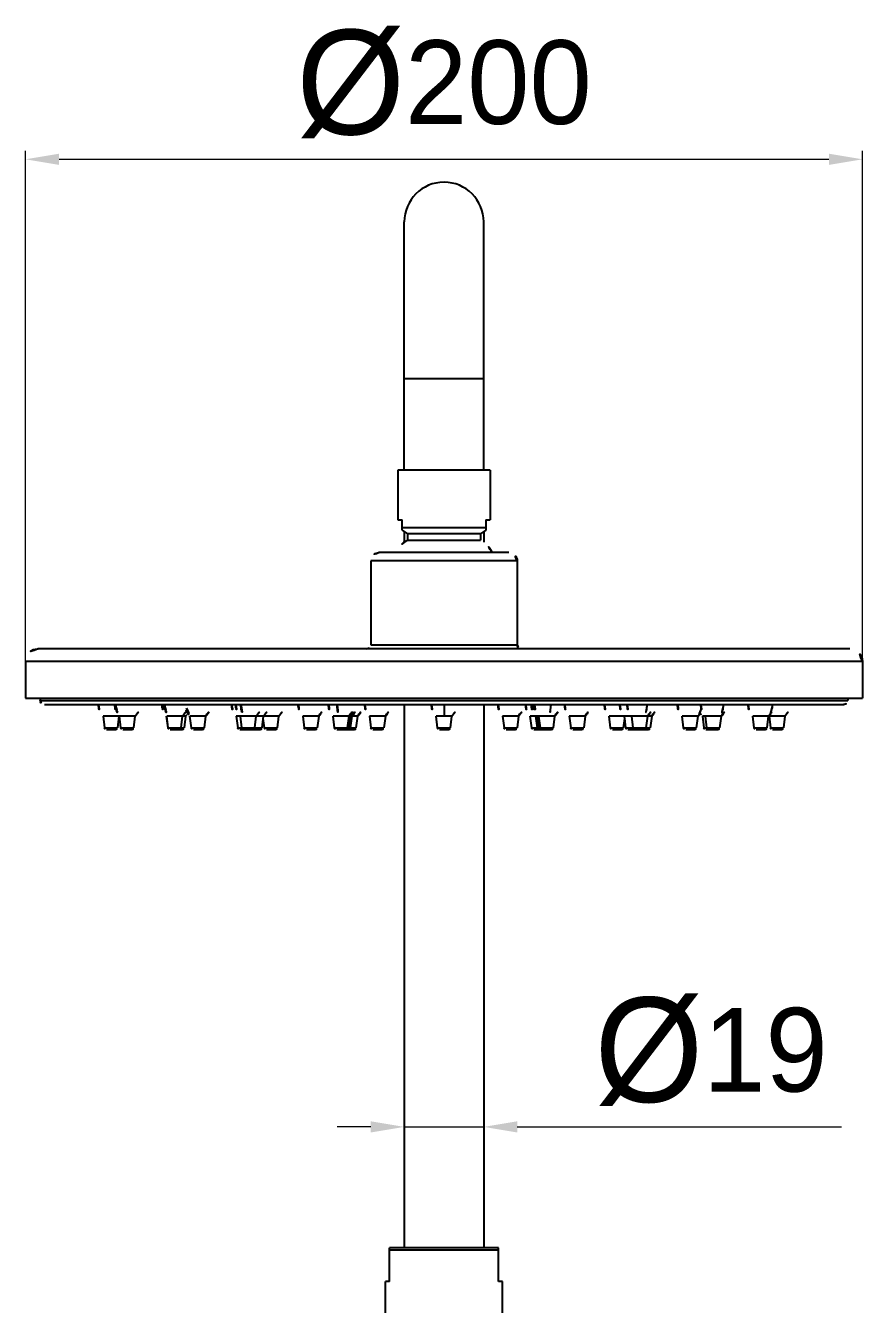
# Model space of a CAD drawing. Extents: x 16296684858 to 16296688009, y -37409618718 to -37409616409.
# Drawn here: x 16296685713.5 to 16296685913.5, y -37409617507.9 to -37409617202.4 of the extents above; entities that cross this region are included whole.
import ezdxf

# ---------------------------------------------------------------- set-up
doc = ezdxf.new("R2010")
doc.units = 0
doc.header["$LTSCALE"] = 10
doc.header["$MEASUREMENT"] = 0
doc.header["$PDMODE"] = 3
doc.header["$PDSIZE"] = -10
doc.layers.get('0').update_dxf_attribs({"linetype": 'CONTINUOUS'})
doc.layers.get('DEFPOINTS').update_dxf_attribs({"linetype": 'CONTINUOUS'})
doc.styles.add('Daelim Dimension', font='')
doc.styles.get('Daelim Dimension').set_extended_font_data('나눔고딕')
doc.dimstyles.new('DEFAULT', dxfattribs={"dimscale": 2, "dimtxt": 2, "dimasz": 2, "dimexe": 0, "dimexo": 2, "dimgap": 1, "dimtad": 1, "dimdec": 1, "dimzin": 9, "dimdsep": 46, "dimtxsty": 'Daelim Dimension', "dimcen": 0.5, "dimclrd": 252, "dimclre": 252, "dimclrt": 3, "dimadec": 1, "dimazin": 0, "dimtfac": 1, "dimtdec": 1, "dimtix": 1, "dimtmove": 0, "dimatfit": 3, "dimfxl": 1, "dimtolj": 1, "dimtzin": 1, "dimlwd": 9, "dimlwe": 9, "dimarcsym": 0})

# ---------------------------------------------------------------- blocks, each defined once
blk = doc.blocks.new('*D1')
at = {"color": 5, "lineweight": 9, "ltscale": 0.5, "transparency": 16777216}
for p, q in [((16296685713.53577, -37409617359.112556), (16296685713.53577, -37409617232.337471)), ((16296685913.535749, -37409617359.112556), (16296685913.535749, -37409617232.337471)), ((16296685721.53577, -37409617234.337471), (16296685905.535749, -37409617234.337471))]:
    blk.add_line(p, q, dxfattribs=at)
at = {"color": 5, "ltscale": 0.5, "transparency": 16777216}
for points in [[(16296685721.53577, -37409617233.004143), (16296685721.53577, -37409617235.670807), (16296685713.53577, -37409617234.337471)], [(16296685905.535749, -37409617233.004143), (16296685905.535749, -37409617235.670807), (16296685913.535749, -37409617234.337471)]]:
    blk.add_solid(points, dxfattribs=at)
at = {"layer": 'DEFPOINTS', "color": 0, "ltscale": 0.5, "transparency": 16777216}
for p in [(16296685913.535749, -37409617234.337471), (16296685713.53577, -37409617363.112556), (16296685913.535749, -37409617363.112556)]:
    blk.add_point(p, dxfattribs=at)
at = {"color": 7, "ltscale": 0.5, "transparency": 16777216, "insert": (16296685813.535761, -37409617216.368233), "char_height": 20, "attachment_point": 5, "style": 'Daelim Dimension'}
blk.add_mtext('\\A1;{\\H1.25x;\\C256;Ø}200', dxfattribs=at)
blk = doc.blocks.new('*D7')
at = {"color": 5, "lineweight": 9, "ltscale": 0.5, "transparency": 16777216}
for p, q in [((16296685804.0359, -37409617461.529541), (16296685804.0359, -37409617463.529541)), ((16296685823.0359, -37409617461.529541), (16296685823.0359, -37409617463.529541)), ((16296685796.0359, -37409617465.529541), (16296685788.0359, -37409617465.529541)), ((16296685804.0359, -37409617465.529541), (16296685823.0359, -37409617465.529541)), ((16296685831.0359, -37409617465.529541), (16296685908.548531, -37409617465.529541))]:
    blk.add_line(p, q, dxfattribs=at)
at = {"color": 5, "ltscale": 0.5, "transparency": 16777216}
for points in [[(16296685796.0359, -37409617464.196213), (16296685796.0359, -37409617466.862877), (16296685804.0359, -37409617465.529541)], [(16296685831.0359, -37409617464.196213), (16296685831.0359, -37409617466.862877), (16296685823.0359, -37409617465.529541)]]:
    blk.add_solid(points, dxfattribs=at)
at = {"layer": 'DEFPOINTS', "color": 0, "ltscale": 0.5, "transparency": 16777216}
for p in [(16296685804.0359, -37409617465.529541), (16296685823.0359, -37409617465.529541), (16296685823.0359, -37409617465.529541)]:
    blk.add_point(p, dxfattribs=at)
at = {"color": 7, "ltscale": 0.5, "transparency": 16777216, "insert": (16296685877.37113, -37409617447.560303), "char_height": 20, "attachment_point": 5, "style": 'Daelim Dimension'}
blk.add_mtext('\\A1;{\\H1.25x;\\C256;Ø}19', dxfattribs=at)

msp = doc.modelspace()

# ---------------------------------------------------------------- linework, layer by layer
at = {"color": 7, "linetype": 'Continuous'}
for p, q in [((16296685804.035761, -37409617308.652931), (16296685804.03577, -37409617249.310783)), ((16296685823.035761, -37409617308.652931), (16296685823.035761, -37409617249.310783)), ((16296685823.035761, -37409617286.810768), (16296685804.035761, -37409617286.810768)), ((16296685802.535761, -37409617308.652931), (16296685802.535761, -37409617320.512581)), ((16296685824.535761, -37409617308.652931), (16296685802.535761, -37409617308.652931)), ((16296685824.535761, -37409617308.652931), (16296685824.535761, -37409617320.512581)), ((16296685802.535761, -37409617320.512581), (16296685803.53583, -37409617320.512581)), ((16296685803.535761, -37409617322.979233), (16296685803.53583, -37409617320.512581)), ((16296685803.53583, -37409617322.312561), (16296685823.53582, -37409617322.312561)), ((16296685823.53582, -37409617320.512581), (16296685823.535761, -37409617322.979233)), ((16296685823.53582, -37409617320.512581), (16296685824.535761, -37409617320.512581)), ((16296685803.535761, -37409617322.979233), (16296685804.785761, -37409617323.812561)), ((16296685804.0359, -37409617323.312653), (16296685804.0359, -37409617325.851196)), ((16296685804.785761, -37409617323.812561), (16296685804.785761, -37409617325.312721)), ((16296685822.285761, -37409617323.812561), (16296685804.785761, -37409617323.812561)), ((16296685804.785761, -37409617325.312721), (16296685822.285761, -37409617325.312721)), ((16296685823.535761, -37409617322.979233), (16296685822.285761, -37409617323.812561)), ((16296685822.285761, -37409617323.812561), (16296685822.285761, -37409617325.312721)), ((16296685823.0359, -37409617323.312462), (16296685823.0359, -37409617325.851418)), ((16296685829.035761, -37409617328.312561), (16296685798.035761, -37409617328.312561)), ((16296685796.035761, -37409617330.312561), (16296685796.035761, -37409617350.312553)), ((16296685831.035761, -37409617330.312561), (16296685796.035761, -37409617330.312561)), ((16296685831.035761, -37409617330.312561), (16296685831.035761, -37409617350.312553)), ((16296685796.035761, -37409617350.312553), (16296685831.035761, -37409617350.312553)), ((16296685910.535749, -37409617351.312553), (16296685716.53577, -37409617351.312553)), ((16296685713.53577, -37409617354.312553), (16296685713.53577, -37409617363.112556)), ((16296685913.535749, -37409617354.312553), (16296685713.53577, -37409617354.312553)), ((16296685913.535749, -37409617354.312553), (16296685913.535749, -37409617363.112556)), ((16296685713.53577, -37409617363.112556), (16296685913.535749, -37409617363.112556)), ((16296685717.03577, -37409617363.112556), (16296685717.03577, -37409617363.612556)), ((16296685717.03577, -37409617363.612556), (16296685910.035749, -37409617363.612556)), ((16296685718.03577, -37409617364.612556), (16296685909.035749, -37409617364.612556)), ((16296685804.0359, -37409617364.612556), (16296685804.0359, -37409617494.464813)), ((16296685813.53705, -37409617364.612602), (16296685813.537029, -37409617367.412079)), ((16296685823.0359, -37409617364.612556), (16296685823.0359, -37409617494.464813)), ((16296685910.035749, -37409617363.112556), (16296685910.035749, -37409617363.612556)), ((16296685732.058241, -37409617367.412201), (16296685732.40354, -37409617370.174583)), ((16296685735.85833, -37409617367.412201), (16296685732.058241, -37409617367.412201)), ((16296685735.85833, -37409617367.412201), (16296685735.513029, -37409617370.174583)), ((16296685736.297951, -37409617370.174583), (16296685735.95266, -37409617367.412201)), ((16296685736.298731, -37409617370.174583), (16296685735.95343, -37409617367.412201)), ((16296685739.753519, -37409617367.412201), (16296685735.95343, -37409617367.412201)), ((16296685739.40822, -37409617370.174583), (16296685739.753519, -37409617367.412201)), ((16296685747.60075, -37409617370.174583), (16296685747.255461, -37409617367.412247)), ((16296685747.602221, -37409617370.174583), (16296685747.256929, -37409617367.412247)), ((16296685751.056999, -37409617367.412247), (16296685747.256929, -37409617367.412247)), ((16296685750.71172, -37409617370.174583), (16296685751.056999, -37409617367.412247)), ((16296685751.77383, -37409617367.412201), (16296685751.057289, -37409617367.412201)), ((16296685751.77383, -37409617367.412201), (16296685751.42853, -37409617370.174583)), ((16296685753.164631, -37409617370.174583), (16296685752.81933, -37409617367.412201)), ((16296685753.1654, -37409617370.174583), (16296685752.820101, -37409617367.412201)), ((16296685756.62019, -37409617367.412201), (16296685752.82011, -37409617367.412201)), ((16296685756.274891, -37409617370.174583), (16296685756.62019, -37409617367.412201)), ((16296685763.889231, -37409617367.412201), (16296685764.234529, -37409617370.174583)), ((16296685764.86199, -37409617367.412201), (16296685763.889231, -37409617367.412201)), ((16296685765.20756, -37409617370.174583), (16296685764.86227, -37409617367.412247)), ((16296685774.0865, -37409617367.412247), (16296685764.86227, -37409617367.412247)), ((16296685768.317051, -37409617370.174583), (16296685768.66235, -37409617367.412247)), ((16296685770.07539, -37409617370.174583), (16296685770.420691, -37409617367.412247)), ((16296685770.63097, -37409617370.174583), (16296685770.353189, -37409617367.952301)), ((16296685770.63172, -37409617370.174583), (16296685770.353559, -37409617367.949287)), ((16296685773.741211, -37409617370.174583), (16296685774.0865, -37409617367.412247)), ((16296685779.80472, -37409617367.412201), (16296685780.150021, -37409617370.174583)), ((16296685783.604811, -37409617367.412201), (16296685779.80472, -37409617367.412201)), ((16296685783.604811, -37409617367.412201), (16296685783.25952, -37409617370.174583)), ((16296685787.389021, -37409617370.174583), (16296685787.04373, -37409617367.412201)), ((16296685787.391411, -37409617370.174583), (16296685787.04611, -37409617367.412201)), ((16296685790.846201, -37409617367.412201), (16296685787.04611, -37409617367.412201)), ((16296685790.5009, -37409617370.174583), (16296685790.846201, -37409617367.412201)), ((16296685790.72905, -37409617370.174583), (16296685791.074341, -37409617367.412201)), ((16296685792.92824, -37409617367.412247), (16296685790.846479, -37409617367.412201)), ((16296685791.217911, -37409617370.174583), (16296685791.5632, -37409617367.412247)), ((16296685792.582951, -37409617370.174583), (16296685792.92824, -37409617367.412247)), ((16296685795.720209, -37409617367.412201), (16296685796.06551, -37409617370.174583)), ((16296685799.5203, -37409617367.412201), (16296685795.720209, -37409617367.412201)), ((16296685799.5203, -37409617367.412201), (16296685799.175011, -37409617370.174583)), ((16296685811.979759, -37409617370.174583), (16296685811.63446, -37409617367.412201)), ((16296685811.980261, -37409617370.174583), (16296685811.63496, -37409617367.412201)), ((16296685811.980761, -37409617370.174583), (16296685811.63546, -37409617367.412201)), ((16296685811.981251, -37409617370.174583), (16296685811.63596, -37409617367.412201)), ((16296685811.98176, -37409617370.174583), (16296685811.636459, -37409617367.412201)), ((16296685811.98226, -37409617370.174583), (16296685811.636959, -37409617367.412201)), ((16296685815.43705, -37409617367.412201), (16296685811.636959, -37409617367.412201)), ((16296685815.091749, -37409617370.174583), (16296685815.43705, -37409617367.412201)), ((16296685827.551201, -37409617367.412201), (16296685827.89649, -37409617370.174583)), ((16296685831.35129, -37409617367.412201), (16296685827.551201, -37409617367.412201)), ((16296685831.35129, -37409617367.412201), (16296685831.005989, -37409617370.174583)), ((16296685834.48856, -37409617370.174583), (16296685834.14327, -37409617367.412247)), ((16296685836.227409, -37409617367.412201), (16296685834.14397, -37409617367.412247)), ((16296685834.48926, -37409617370.174583), (16296685834.14397, -37409617367.412247)), ((16296685835.854891, -37409617370.174583), (16296685835.509609, -37409617367.412247)), ((16296685836.344311, -37409617370.174583), (16296685835.99901, -37409617367.412201)), ((16296685836.57299, -37409617370.174583), (16296685836.22769, -37409617367.412201)), ((16296685840.027781, -37409617367.412201), (16296685836.22769, -37409617367.412201)), ((16296685839.68248, -37409617370.174583), (16296685840.027781, -37409617367.412201)), ((16296685843.4667, -37409617367.412201), (16296685843.811991, -37409617370.174583)), ((16296685847.26679, -37409617367.412201), (16296685843.4667, -37409617367.412201)), ((16296685847.26679, -37409617367.412201), (16296685846.92149, -37409617370.174583)), ((16296685853.33029, -37409617370.174583), (16296685852.985001, -37409617367.412247)), ((16296685853.331039, -37409617370.174583), (16296685852.98575, -37409617367.412247)), ((16296685862.21126, -37409617367.412247), (16296685852.98575, -37409617367.412247)), ((16296685856.44054, -37409617370.174583), (16296685856.71904, -37409617367.946617)), ((16296685856.99753, -37409617370.174583), (16296685856.652241, -37409617367.412247)), ((16296685856.996111, -37409617370.174583), (16296685856.717951, -37409617367.949287)), ((16296685858.756479, -37409617370.174583), (16296685858.41119, -37409617367.412247)), ((16296685861.865971, -37409617370.174583), (16296685862.21126, -37409617367.412247)), ((16296685863.18228, -37409617367.412201), (16296685862.21155, -37409617367.412201)), ((16296685863.18228, -37409617367.412201), (16296685862.836981, -37409617370.174583)), ((16296685870.796619, -37409617370.174583), (16296685870.451321, -37409617367.412201)), ((16296685870.79738, -37409617370.174583), (16296685870.452089, -37409617367.412201)), ((16296685874.25218, -37409617367.412201), (16296685870.452089, -37409617367.412201)), ((16296685873.906879, -37409617370.174583), (16296685874.25218, -37409617367.412201)), ((16296685875.29768, -37409617367.412201), (16296685875.642981, -37409617370.174583)), ((16296685876.01569, -37409617367.412201), (16296685875.29768, -37409617367.412201)), ((16296685876.361271, -37409617370.174583), (16296685876.01597, -37409617367.412247)), ((16296685879.81605, -37409617367.412247), (16296685876.01598, -37409617367.412247)), ((16296685879.47076, -37409617370.174583), (16296685879.81605, -37409617367.412247)), ((16296685887.66329, -37409617370.174583), (16296685887.317989, -37409617367.412201)), ((16296685887.664061, -37409617370.174583), (16296685887.31876, -37409617367.412201)), ((16296685891.118851, -37409617367.412201), (16296685887.31876, -37409617367.412201)), ((16296685890.77356, -37409617370.174583), (16296685891.118851, -37409617367.412201)), ((16296685891.213169, -37409617367.412201), (16296685891.55847, -37409617370.174583)), ((16296685895.01326, -37409617367.412201), (16296685891.213169, -37409617367.412201)), ((16296685895.01326, -37409617367.412201), (16296685894.667959, -37409617370.174583)), ((16296685732.40354, -37409617370.174583), (16296685735.513029, -37409617370.174583)), ((16296685732.899679, -37409617370.612556), (16296685735.016899, -37409617370.612556)), ((16296685736.297951, -37409617370.174583), (16296685739.40822, -37409617370.174583)), ((16296685736.7957, -37409617370.612556), (16296685738.911289, -37409617370.612556)), ((16296685747.602221, -37409617370.174583), (16296685751.42853, -37409617370.174583)), ((16296685748.09866, -37409617370.612556), (16296685750.215281, -37409617370.612556)), ((16296685750.27891, -37409617370.612556), (16296685750.93239, -37409617370.612556)), ((16296685753.1654, -37409617370.174583), (16296685756.274891, -37409617370.174583)), ((16296685753.661779, -37409617370.612556), (16296685753.661539, -37409617370.612556)), ((16296685753.662979, -37409617370.612556), (16296685755.778749, -37409617370.612556)), ((16296685764.234529, -37409617370.174583), (16296685770.07539, -37409617370.174583)), ((16296685764.730671, -37409617370.612556), (16296685769.57926, -37409617370.612556)), ((16296685770.63172, -37409617370.174583), (16296685773.741211, -37409617370.174583)), ((16296685771.128851, -37409617370.612556), (16296685773.24408, -37409617370.612556)), ((16296685780.150021, -37409617370.174583), (16296685783.25952, -37409617370.174583)), ((16296685780.64616, -37409617370.612556), (16296685782.76338, -37409617370.612556)), ((16296685787.391411, -37409617370.174583), (16296685792.582951, -37409617370.174583)), ((16296685787.88805, -37409617370.612556), (16296685792.086809, -37409617370.612556)), ((16296685796.06551, -37409617370.174583), (16296685799.175011, -37409617370.174583)), ((16296685796.561649, -37409617370.612556), (16296685798.678869, -37409617370.612556)), ((16296685811.98226, -37409617370.174583), (16296685815.091749, -37409617370.174583)), ((16296685812.478149, -37409617370.612556), (16296685814.59561, -37409617370.612556)), ((16296685827.89649, -37409617370.174583), (16296685831.005989, -37409617370.174583)), ((16296685828.392639, -37409617370.612556), (16296685830.50985, -37409617370.612556)), ((16296685834.48926, -37409617370.174583), (16296685839.68248, -37409617370.174583)), ((16296685834.985571, -37409617370.612556), (16296685839.186291, -37409617370.612556)), ((16296685843.811991, -37409617370.174583), (16296685846.92149, -37409617370.174583)), ((16296685844.30813, -37409617370.612556), (16296685846.42535, -37409617370.612556)), ((16296685853.331039, -37409617370.174583), (16296685856.44054, -37409617370.174583)), ((16296685853.827431, -37409617370.612556), (16296685855.944151, -37409617370.612556)), ((16296685856.99753, -37409617370.174583), (16296685862.836981, -37409617370.174583)), ((16296685857.49382, -37409617370.612556), (16296685862.340839, -37409617370.612556)), ((16296685870.79738, -37409617370.174583), (16296685873.906879, -37409617370.174583)), ((16296685871.293619, -37409617370.612556), (16296685873.410641, -37409617370.612556)), ((16296685875.642981, -37409617370.174583), (16296685879.47076, -37409617370.174583)), ((16296685876.13912, -37409617370.612556), (16296685876.845341, -37409617370.612556)), ((16296685876.858021, -37409617370.612556), (16296685878.974001, -37409617370.612556)), ((16296685887.66329, -37409617370.174583), (16296685890.77356, -37409617370.174583)), ((16296685888.160839, -37409617370.612556), (16296685890.27677, -37409617370.612556)), ((16296685891.55847, -37409617370.174583), (16296685894.667959, -37409617370.174583)), ((16296685892.0546, -37409617370.612556), (16296685894.17182, -37409617370.612556)), ((16296685800.5359, -37409617502.464813), (16296685800.5359, -37409617494.464813)), ((16296685826.5359, -37409617494.464813), (16296685800.5359, -37409617494.464813)), ((16296685826.5359, -37409617494.964813), (16296685800.5359, -37409617494.964813)), ((16296685826.5359, -37409617502.464813), (16296685826.5359, -37409617494.464813)), ((16296685799.5359, -37409617513.464813), (16296685799.5359, -37409617502.464813)), ((16296685800.5359, -37409617502.464813), (16296685799.5359, -37409617502.464813)), ((16296685827.5359, -37409617502.464813), (16296685826.5359, -37409617502.464813)), ((16296685827.5359, -37409617513.464813), (16296685827.5359, -37409617502.464813))]:
    msp.add_line(p, q, dxfattribs=at)
for centre, radius, start, end in [((16296685813.535891, -37409617249.310783), 9.499999, 0, 180), ((16296685808.1182, -37409617331.127731), 6.702336, 119.81814447, 155.15747712), ((16296685818.95331, -37409617331.127731), 6.702336, 24.84252288, 60.18185553), ((16296685798.035761, -37409617330.312561), 2, 90, 180), ((16296685829.035761, -37409617330.312561), 2, 0, 90), ((16296685795.035761, -37409617350.312553), 1, 270, 0), ((16296685832.035761, -37409617350.312553), 1, 180, 270), ((16296685716.53577, -37409617354.312553), 3, 90, 180), ((16296685910.535749, -37409617354.312553), 3, 0, 90), ((16296685718.03577, -37409617363.612556), 1, 180, 270), ((16296685735.07193, -37409617364.612556), 4.113636, 180.00116796, 222.88605386), ((16296685738.96711, -37409617364.612556), 4.113636, 180, 222.88910976), ((16296685736.73984, -37409617364.612556), 4.113636, 317.11089024, 0), ((16296685750.26914, -37409617364.612556), 4.113636, 180, 222.88919663), ((16296685750.270599, -37409617364.612556), 4.113636, 180, 222.88919663), ((16296685748.043329, -37409617364.612556), 4.113636, 317.11080337, 0), ((16296685753.60651, -37409617364.612556), 4.113636, 317.11089024, 0), ((16296685766.90291, -37409617364.612556), 4.113636, 180.00116796, 222.88605386), ((16296685767.87595, -37409617364.612556), 4.113636, 180, 222.88952321), ((16296685765.64867, -37409617364.612556), 4.113636, 317.11047679, 0), ((16296685767.407021, -37409617364.612556), 4.113636, 317.11047679, 0), ((16296685771.07283, -37409617364.612556), 4.113636, 317.11047679, 0), ((16296685782.818411, -37409617364.612556), 4.113636, 180.00116796, 222.88605386), ((16296685780.591129, -37409617364.612556), 4.113636, 317.11121683, 0), ((16296685790.057409, -37409617364.612556), 4.113636, 180, 222.88910976), ((16296685790.05979, -37409617364.612556), 4.113636, 180, 222.88910976), ((16296685787.83252, -37409617364.612556), 4.113636, 317.11089024, 0), ((16296685788.060659, -37409617364.612556), 4.113636, 317.11089024, 0), ((16296685788.54953, -37409617364.612556), 4.113636, 317.11047679, 0), ((16296685789.91456, -37409617364.612556), 4.113636, 317.11047679, 0), ((16296685798.733891, -37409617364.612556), 4.113636, 180.00116796, 222.88605386), ((16296685796.50663, -37409617364.612556), 4.113636, 317.11121683, 0), ((16296685814.64913, -37409617364.612556), 4.113636, 180, 222.88910976), ((16296685814.649891, -37409617364.612556), 4.113636, 180, 222.88910976), ((16296685812.42337, -37409617364.612556), 4.113636, 317.11089024, 0), ((16296685830.56488, -37409617364.612556), 4.113636, 180, 222.88878317), ((16296685828.33761, -37409617364.612556), 4.113636, 317.11394614, 359.99883204), ((16296685837.15694, -37409617364.612556), 4.113636, 180, 222.88952321), ((16296685837.15765, -37409617364.612556), 4.113636, 180, 222.88952321), ((16296685838.523279, -37409617364.612556), 4.113636, 180, 222.88952321), ((16296685839.012699, -37409617364.612556), 4.113636, 180, 222.88910976), ((16296685839.241369, -37409617364.612556), 4.113636, 180, 222.88910976), ((16296685837.014099, -37409617364.612556), 4.113636, 317.11089024, 0), ((16296685846.480379, -37409617364.612556), 4.113636, 180, 222.88878317), ((16296685844.253099, -37409617364.612556), 4.113636, 317.11394614, 359.99883204), ((16296685855.99868, -37409617364.612556), 4.113636, 180, 222.88952321), ((16296685855.99943, -37409617364.612556), 4.113636, 180, 222.88952321), ((16296685859.665911, -37409617364.612556), 4.113636, 180, 222.88952321), ((16296685861.42487, -37409617364.612556), 4.113636, 180, 222.88952321), ((16296685859.19759, -37409617364.612556), 4.113636, 317.11047679, 0), ((16296685860.168591, -37409617364.612556), 4.113636, 317.11394614, 359.99883204), ((16296685873.465, -37409617364.612556), 4.113636, 180, 222.88910976), ((16296685873.465759, -37409617364.612556), 4.113636, 180, 222.88910976), ((16296685879.02965, -37409617364.612556), 4.113636, 180, 222.88919663), ((16296685876.80237, -37409617364.612556), 4.113636, 317.11080337, 0), ((16296685890.331659, -37409617364.612556), 4.113636, 180, 222.88910976), ((16296685890.332439, -37409617364.612556), 4.113636, 180, 222.88910976), ((16296685888.105169, -37409617364.612556), 4.113636, 317.11080337, 0), ((16296685891.99958, -37409617364.612556), 4.113636, 317.11394614, 359.99883204), ((16296685909.035749, -37409617363.612556), 1, 270, 0), ((16296685732.84465, -37409617364.612556), 4.113636, 317.11121683, 317.8870648), ((16296685738.966339, -37409617364.612556), 4.113636, 222.12189995, 222.88910976), ((16296685748.760139, -37409617364.612556), 4.113636, 317.11121683, 329.62103034), ((16296685755.83378, -37409617364.612556), 4.113636, 197.77239253, 222.88910976), ((16296685755.83301, -37409617364.612556), 4.113636, 210.39792568, 222.88910976), ((16296685773.625891, -37409617364.931122), 3.959033, 217.31529228, 217.90838353), ((16296685773.599199, -37409617364.951942), 3.925172, 217.90832558, 218.81081106), ((16296685853.473021, -37409617364.951874), 3.925292, 321.18809453, 322.09608596), ((16296685853.44618, -37409617364.930923), 3.959326, 322.09599969, 322.69231812), ((16296685871.238489, -37409617364.612556), 4.113636, 317.11089024, 342.24106512), ((16296685878.311359, -37409617364.612556), 4.113636, 210.38841339, 222.88878317), ((16296685894.226851, -37409617364.612556), 4.113636, 222.11948511, 222.88878317), ((16296685732.899679, -37409617370.112556), 0.5, 187.12552911, 270), ((16296685735.016899, -37409617370.112556), 0.5, 270, 352.87447089), ((16296685736.79409, -37409617370.112556), 0.5, 187.12552911, 270), ((16296685736.79487, -37409617370.112556), 0.5, 187.12552911, 270), ((16296685738.912081, -37409617370.112556), 0.5, 270, 352.87447089), ((16296685748.096889, -37409617370.112556), 0.5, 187.12552911, 270), ((16296685748.09836, -37409617370.112556), 0.5, 187.12552911, 270), ((16296685750.21557, -37409617370.112556), 0.5, 270, 352.87447089), ((16296685750.93239, -37409617370.112556), 0.5, 270, 352.87447089), ((16296685753.66077, -37409617370.112556), 0.5, 187.12552911, 270), ((16296685753.661539, -37409617370.112556), 0.5, 187.12552911, 270), ((16296685755.778749, -37409617370.112556), 0.5, 270, 352.87447089), ((16296685764.730671, -37409617370.112556), 0.5, 187.12552911, 270), ((16296685765.703699, -37409617370.112556), 0.5, 187.12552911, 270), ((16296685767.820921, -37409617370.112556), 0.5, 270, 352.87447089), ((16296685769.57926, -37409617370.112556), 0.5, 270, 352.87447089), ((16296685771.12711, -37409617370.112556), 0.5, 187.12552911, 270), ((16296685771.127859, -37409617370.112556), 0.5, 187.12552911, 270), ((16296685773.24507, -37409617370.112556), 0.5, 270, 352.87447089), ((16296685780.64616, -37409617370.112556), 0.5, 187.12552911, 270), ((16296685782.76338, -37409617370.112556), 0.5, 270, 352.87447089), ((16296685787.88517, -37409617370.112556), 0.5, 187.12552911, 270), ((16296685787.88755, -37409617370.112556), 0.5, 187.12552911, 270), ((16296685790.00477, -37409617370.112556), 0.5, 270, 352.87447089), ((16296685790.232901, -37409617370.112556), 0.5, 270, 352.87447089), ((16296685790.721769, -37409617370.112556), 0.5, 270, 352.87447089), ((16296685792.086809, -37409617370.112556), 0.5, 270, 352.87447089), ((16296685796.561649, -37409617370.112556), 0.5, 187.12552911, 270), ((16296685798.678869, -37409617370.112556), 0.5, 270, 352.87447089), ((16296685812.476891, -37409617370.112556), 0.5, 187.12552911, 270), ((16296685812.47765, -37409617370.112556), 0.5, 187.12552911, 270), ((16296685814.59561, -37409617370.112556), 0.5, 270, 352.87447089), ((16296685828.392639, -37409617370.112556), 0.5, 187.12552911, 270), ((16296685830.50985, -37409617370.112556), 0.5, 270, 352.87447089), ((16296685834.984699, -37409617370.112556), 0.5, 187.12552911, 270), ((16296685834.985399, -37409617370.112556), 0.5, 187.12552911, 270), ((16296685836.35104, -37409617370.112556), 0.5, 187.12552911, 270), ((16296685836.84045, -37409617370.112556), 0.5, 187.12552911, 270), ((16296685837.06912, -37409617370.112556), 0.5, 187.12552911, 270), ((16296685839.18634, -37409617370.112556), 0.5, 270, 352.87447089), ((16296685844.30813, -37409617370.112556), 0.5, 187.12552911, 270), ((16296685846.42535, -37409617370.112556), 0.5, 270, 352.87447089), ((16296685853.826429, -37409617370.112556), 0.5, 187.12552911, 270), ((16296685853.827181, -37409617370.112556), 0.5, 187.12552911, 270), ((16296685855.944401, -37409617370.112556), 0.5, 270, 352.87447089), ((16296685857.49225, -37409617370.112556), 0.5, 187.12552911, 270), ((16296685857.49366, -37409617370.112556), 0.5, 187.12552911, 270), ((16296685859.252621, -37409617370.112556), 0.5, 187.12552911, 270), ((16296685861.369829, -37409617370.112556), 0.5, 270, 352.87447089), ((16296685862.340839, -37409617370.112556), 0.5, 270, 352.87447089), ((16296685871.292749, -37409617370.112556), 0.5, 187.12552911, 270), ((16296685871.29352, -37409617370.112556), 0.5, 187.12552911, 270), ((16296685873.41074, -37409617370.112556), 0.5, 270, 352.87447089), ((16296685876.13912, -37409617370.112556), 0.5, 187.12552911, 270), ((16296685876.857401, -37409617370.112556), 0.5, 187.12552911, 270), ((16296685878.974621, -37409617370.112556), 0.5, 270, 352.87447089), ((16296685888.15942, -37409617370.112556), 0.5, 187.12552911, 270), ((16296685888.160191, -37409617370.112556), 0.5, 187.12552911, 270), ((16296685890.27742, -37409617370.112556), 0.5, 270, 352.87447089), ((16296685892.0546, -37409617370.112556), 0.5, 187.12552911, 270), ((16296685894.17182, -37409617370.112556), 0.5, 270, 352.87447089)]:
    msp.add_arc(centre, radius, start, end, dxfattribs=at)
for points, knots in [([(16296685735.00032, -37409617364.612602), (16296685735.00032, -37409617365.121948), (16296685735.18128, -37409617366.142906), (16296685735.712879, -37409617367.034897), (16296685736.046049, -37409617367.412079)], [0, 0, 0, 0, 0.5030053775, 1, 1, 1, 1]), ([(16296685746.72994, -37409617364.612602), (16296685746.72995, -37409617365.11972), (16296685746.87768, -37409617366.117363), (16296685747.32839, -37409617367.024696), (16296685747.61948, -37409617367.412079)], [0, 0, 0, 0, 0.511365892, 1, 1, 1, 1]), ([(16296685752.03433, -37409617365.481567), (16296685752.10531, -37409617365.837608), (16296685752.33465, -37409617366.529259), (16296685752.73181, -37409617367.141083), (16296685752.964371, -37409617367.412079)], [0, 0, 0, 0, 0.504106502, 1, 1, 1, 1]), ([(16296685764.998989, -37409617364.612602), (16296685764.998989, -37409617365.116982), (16296685765.101231, -37409617366.084373), (16296685765.424641, -37409617367.007927), (16296685765.645269, -37409617367.412079)], [0, 0, 0, 0, 0.5227585552, 1, 1, 1, 1]), ([(16296685788.01915, -37409617364.612602), (16296685788.01915, -37409617365.114731), (16296685788.071239, -37409617366.05722), (16296685788.237539, -37409617366.989189), (16296685788.35891, -37409617367.412079)], [0, 0, 0, 0, 0.5329913504, 1, 1, 1, 1]), ([(16296685839.054819, -37409617364.612602), (16296685839.054819, -37409617365.114731), (16296685839.002729, -37409617366.05722), (16296685838.836411, -37409617366.989189), (16296685838.715031, -37409617367.412079)], [0, 0, 0, 0, 0.5329906432, 1, 1, 1, 1]), ([(16296685862.07461, -37409617364.612602), (16296685862.07461, -37409617365.116982), (16296685861.972361, -37409617366.084373), (16296685861.648951, -37409617367.007927), (16296685861.428301, -37409617367.412079)], [0, 0, 0, 0, 0.5227575173, 1, 1, 1, 1]), ([(16296685875.038521, -37409617365.478813), (16296685874.96768, -37409617365.835342), (16296685874.738371, -37409617366.528038), (16296685874.34079, -37409617367.140717), (16296685874.10792, -37409617367.412079)], [0, 0, 0, 0, 0.5041092285, 1, 1, 1, 1]), ([(16296685880.343081, -37409617364.612602), (16296685880.343081, -37409617365.11972), (16296685880.195339, -37409617366.117363), (16296685879.744619, -37409617367.024696), (16296685879.45352, -37409617367.412079)], [0, 0, 0, 0, 0.5113649636, 1, 1, 1, 1]), ([(16296685892.071989, -37409617364.612602), (16296685892.07198, -37409617365.121979), (16296685891.890989, -37409617366.143044), (16296685891.359301, -37409617367.035088), (16296685891.026079, -37409617367.412262)], [0, 0, 0, 0, 0.5030053013, 1, 1, 1, 1])]:
    msp.add_open_spline(points, degree=3, knots=knots, dxfattribs=at)

# ---------------------------------------------------------------- dimensions: what is measured, and where the dimension line sits
at = {"ltscale": 0.5}
for base, p1, p2, text, picture, middle in [((16296685913.535749, -37409617234.337471), (16296685713.53577, -37409617363.112556), (16296685913.535749, -37409617363.112556), '{\\H1.25x;\\C256;Ø}200', '*D1', (16296685813.535761, -37409617234.337471)), ((16296685823.0359, -37409617465.529541), (16296685804.0359, -37409617465.529541), (16296685823.0359, -37409617465.529541), '{\\H1.25x;\\C256;Ø}19', '*D7', (16296685877.37113, -37409617465.529541))]:
    dim = msp.add_linear_dim(base=base, p1=p1, p2=p2, text=text, dimstyle='DEFAULT', override={"dimtxt": 10, "dimasz": 4, "dimexe": 1, "dimdec": 0, "dimclrd": 5, "dimclre": 5, "dimclrt": 7}, dxfattribs=at)
    dim.commit()
    dim.dimension.update_dxf_attribs({"geometry": picture, "text_midpoint": middle, "dimtype": 160})

doc.saveas('drawing.dxf')
